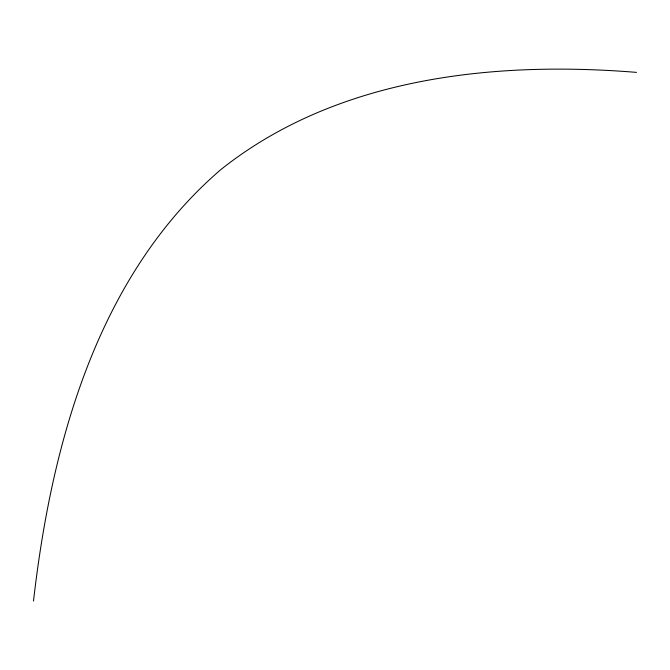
<?xml version="1.0" encoding="UTF-8"?>
<svg xmlns="http://www.w3.org/2000/svg" width="670" height="670" viewBox="0 0 670 670"><rect width="100%" height="100%" fill="white"/><g stroke="black" fill="none" stroke-linecap="round" stroke-linejoin="round"><path stroke-width="1" d="M33.5 601.057C51.414 444.604 96.941 275.881 220.991 169.468C336.893 77.343 493.505 60.777 636.5 72.377"/></g></svg>
